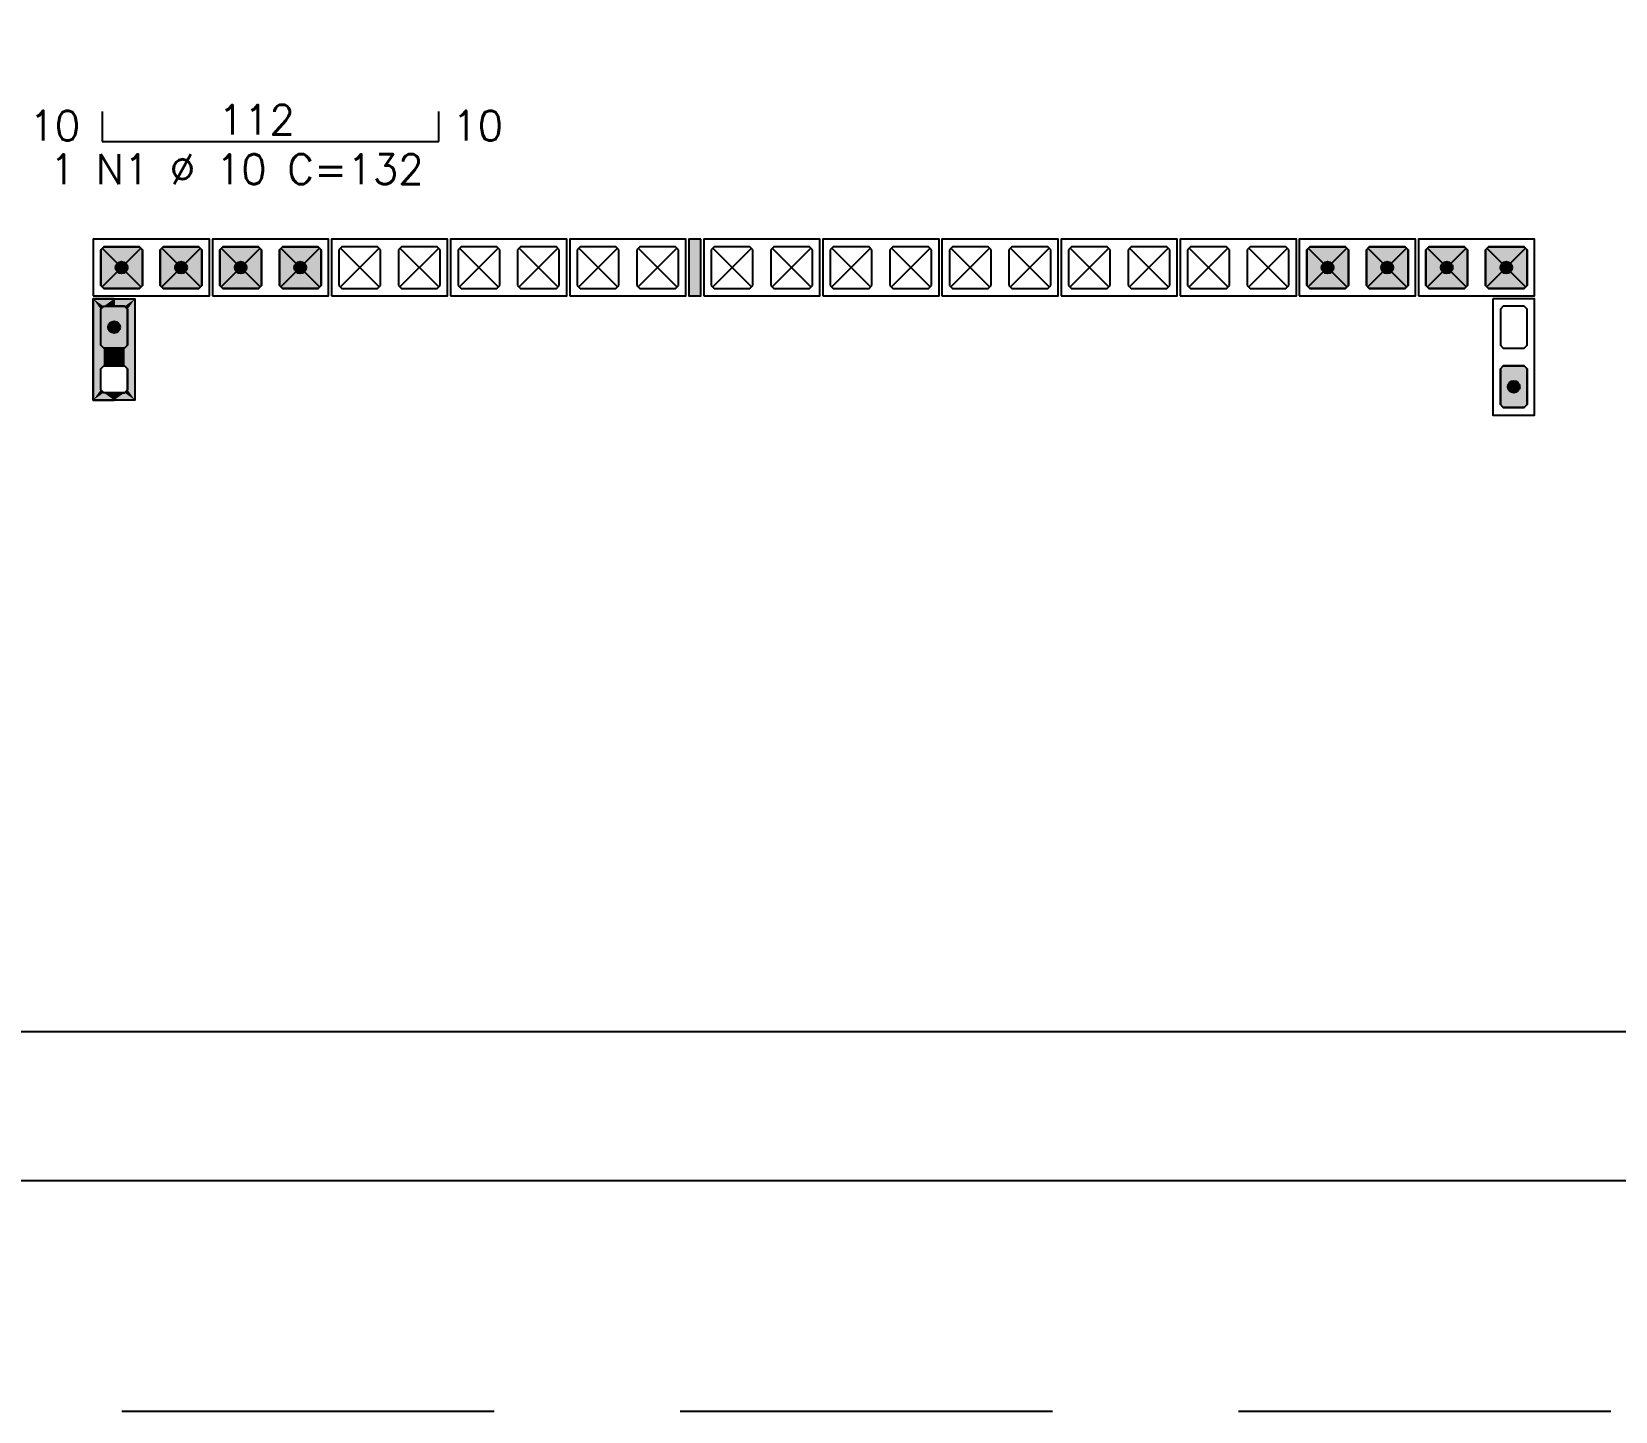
# Model space of a CAD drawing. Extents: x -1 to 122, y -1 to 61.
# Drawn here: x 35.83 to 46.47, y -1.45 to 7.82 of the extents above; entities that cross this region are included whole.
import ezdxf

# ---------------------------------------------------------------- set-up
doc = ezdxf.new("R2010")
doc.units = 0
doc.header["$MEASUREMENT"] = 0
doc.linetypes.add('ESTILO_TQS_0001', pattern=[0.45, 0.3, -0.15])
doc.linetypes.add('HIDDEN', pattern=[0.375, 0.25, -0.125])
doc.layers.get('0').update_dxf_attribs({"linetype": 'CONTINUOUS'})
doc.layers.get('Defpoints').update_dxf_attribs({"linetype": 'CONTINUOUS'})
for name, color, linetype in [('ARQ_FOLHA', 7, 'CONTINUOUS'), ('PENA_01', 1, 'CONTINUOUS'), ('PENA_02', 2, 'CONTINUOUS'), ('PENA_03', 3, 'CONTINUOUS'), ('PENA_05', 5, 'CONTINUOUS'), ('PENA_11', 252, 'CONTINUOUS'), ('PENA_21', 100, 'CONTINUOUS'), ('PENA_25', 210, 'CONTINUOUS')]:
    doc.layers.add(name, color=color, linetype=linetype)
doc.styles.get("Standard").update_dxf_attribs({"font": 'ROMANS.SHX'})

# ---------------------------------------------------------------- blocks, each defined once
blk = doc.blocks.new('FOLHA A1+1 - 1102 X 594')
at = {"layer": 'ARQ_FOLHA', "color": 1}
for points in [[(-1189, 0), (0, 0), (0, 594), (-1189, 594)], [(-1164, 10), (-10, 10), (-10, 584), (-1164, 584)]]:
    blk.add_lwpolyline(points, close=True, dxfattribs=at)
at = {"layer": 'Defpoints', "color": 8, "linetype": 'HIDDEN', "ltscale": 100}
blk.add_lwpolyline([(-1208.5, 609.5), (-1208.5, -15.5), (19.5, -15.5), (19.5, 609.5)], close=True, dxfattribs=at)

msp = doc.modelspace()

# ---------------------------------------------------------------- linework, layer by layer
at = {"layer": 'PENA_01', "linetype": 'Continuous'}
for p, q in [((36.304, 6.363), (36.564, 6.103)), ((36.564, 6.363), (36.304, 6.103)), ((36.964, 6.363), (36.704, 6.103)), ((36.704, 6.363), (36.964, 6.103)), ((37.104, 6.363), (37.364, 6.103)), ((37.364, 6.363), (37.104, 6.103)), ((37.764, 6.363), (37.504, 6.103)), ((37.504, 6.363), (37.764, 6.103)), ((37.904, 6.363), (38.164, 6.103)), ((38.164, 6.363), (37.904, 6.103)), ((38.564, 6.363), (38.304, 6.103)), ((38.304, 6.363), (38.564, 6.103)), ((38.704, 6.363), (38.964, 6.103)), ((38.964, 6.363), (38.704, 6.103)), ((39.364, 6.363), (39.104, 6.103)), ((39.104, 6.363), (39.364, 6.103)), ((39.504, 6.363), (39.764, 6.103)), ((39.764, 6.363), (39.504, 6.103)), ((40.164, 6.363), (39.904, 6.103)), ((39.904, 6.363), (40.164, 6.103)), ((40.404, 6.363), (40.664, 6.103)), ((40.664, 6.363), (40.404, 6.103)), ((41.064, 6.363), (40.804, 6.103)), ((40.804, 6.363), (41.064, 6.103)), ((41.204, 6.363), (41.464, 6.103)), ((41.464, 6.363), (41.204, 6.103)), ((41.864, 6.363), (41.604, 6.103)), ((41.604, 6.363), (41.864, 6.103)), ((42.004, 6.363), (42.264, 6.103)), ((42.264, 6.363), (42.004, 6.103)), ((42.664, 6.363), (42.404, 6.103)), ((42.404, 6.363), (42.664, 6.103)), ((42.804, 6.363), (43.064, 6.103)), ((43.064, 6.363), (42.804, 6.103)), ((43.464, 6.363), (43.204, 6.103)), ((43.204, 6.363), (43.464, 6.103)), ((43.604, 6.363), (43.864, 6.103)), ((43.864, 6.363), (43.604, 6.103)), ((44.264, 6.363), (44.004, 6.103)), ((44.004, 6.363), (44.264, 6.103)), ((44.404, 6.363), (44.664, 6.103)), ((44.664, 6.363), (44.404, 6.103)), ((45.064, 6.363), (44.804, 6.103)), ((44.804, 6.363), (45.064, 6.103)), ((45.204, 6.363), (45.464, 6.103)), ((45.464, 6.363), (45.204, 6.103)), ((45.864, 6.363), (45.604, 6.103)), ((45.604, 6.363), (45.864, 6.103))]:
    msp.add_line(p, q, dxfattribs=at)
for points in [[(36.294, 5.713), (36.294, 5.953), (36.314, 5.973), (36.454, 5.973), (36.474, 5.953), (36.474, 5.713), (36.454, 5.693), (36.314, 5.693), (36.294, 5.713)], [(45.714, 5.973), (45.694, 5.953), (45.694, 5.713), (45.714, 5.693), (45.854, 5.693), (45.874, 5.713), (45.874, 5.953), (45.854, 5.973), (45.714, 5.973)], [(36.294, 5.413), (36.294, 5.553), (36.314, 5.573), (36.454, 5.573), (36.474, 5.553), (36.474, 5.413), (36.454, 5.393), (36.314, 5.393), (36.294, 5.413)], [(45.714, 5.573), (45.694, 5.553), (45.694, 5.313), (45.714, 5.293), (45.854, 5.293), (45.874, 5.313), (45.874, 5.553), (45.854, 5.573), (45.714, 5.573)]]:
    msp.add_lwpolyline(points, dxfattribs=at)
at = {"layer": 'PENA_02', "linetype": 'Continuous'}
for points in [[(36.244, 6.043), (37.024, 6.043), (37.024, 6.423), (36.244, 6.423), (36.244, 6.043)], [(37.044, 6.043), (37.824, 6.043), (37.824, 6.423), (37.044, 6.423), (37.044, 6.043)], [(37.844, 6.043), (38.624, 6.043), (38.624, 6.423), (37.844, 6.423), (37.844, 6.043)], [(38.644, 6.043), (39.424, 6.043), (39.424, 6.423), (38.644, 6.423), (38.644, 6.043)], [(39.444, 6.043), (40.224, 6.043), (40.224, 6.423), (39.444, 6.423), (39.444, 6.043)], [(40.324, 6.423), (40.244, 6.423), (40.244, 6.043), (40.324, 6.043), (40.324, 6.423)], [(40.344, 6.043), (41.124, 6.043), (41.124, 6.423), (40.344, 6.423), (40.344, 6.043)], [(41.144, 6.043), (41.924, 6.043), (41.924, 6.423), (41.144, 6.423), (41.144, 6.043)], [(41.944, 6.043), (42.724, 6.043), (42.724, 6.423), (41.944, 6.423), (41.944, 6.043)], [(42.744, 6.043), (43.524, 6.043), (43.524, 6.423), (42.744, 6.423), (42.744, 6.043)], [(43.544, 6.043), (44.324, 6.043), (44.324, 6.423), (43.544, 6.423), (43.544, 6.043)], [(44.344, 6.043), (45.124, 6.043), (45.124, 6.423), (44.344, 6.423), (44.344, 6.043)], [(45.144, 6.043), (45.924, 6.043), (45.924, 6.423), (45.144, 6.423), (45.144, 6.043)], [(36.244, 5.343), (36.244, 6.023), (36.524, 6.023), (36.524, 5.343), (36.244, 5.343)], [(45.644, 6.023), (45.644, 5.243), (45.924, 5.243), (45.924, 6.023), (45.644, 6.023)]]:
    msp.add_lwpolyline(points, dxfattribs=at)
at = {"layer": 'PENA_02', "linetype": 'ESTILO_TQS_0001'}
for points in [[(36.294, 6.113), (36.314, 6.093), (36.554, 6.093), (36.574, 6.113), (36.574, 6.353), (36.554, 6.373), (36.314, 6.373), (36.294, 6.353), (36.294, 6.113)], [(36.694, 6.113), (36.714, 6.093), (36.954, 6.093), (36.974, 6.113), (36.974, 6.353), (36.954, 6.373), (36.714, 6.373), (36.694, 6.353), (36.694, 6.113)], [(37.094, 6.113), (37.114, 6.093), (37.354, 6.093), (37.374, 6.113), (37.374, 6.353), (37.354, 6.373), (37.114, 6.373), (37.094, 6.353), (37.094, 6.113)], [(37.494, 6.113), (37.514, 6.093), (37.754, 6.093), (37.774, 6.113), (37.774, 6.353), (37.754, 6.373), (37.514, 6.373), (37.494, 6.353), (37.494, 6.113)], [(37.894, 6.113), (37.914, 6.093), (38.154, 6.093), (38.174, 6.113), (38.174, 6.353), (38.154, 6.373), (37.914, 6.373), (37.894, 6.353), (37.894, 6.113)], [(38.294, 6.113), (38.314, 6.093), (38.554, 6.093), (38.574, 6.113), (38.574, 6.353), (38.554, 6.373), (38.314, 6.373), (38.294, 6.353), (38.294, 6.113)], [(38.694, 6.113), (38.714, 6.093), (38.954, 6.093), (38.974, 6.113), (38.974, 6.353), (38.954, 6.373), (38.714, 6.373), (38.694, 6.353), (38.694, 6.113)], [(39.094, 6.113), (39.114, 6.093), (39.354, 6.093), (39.374, 6.113), (39.374, 6.353), (39.354, 6.373), (39.114, 6.373), (39.094, 6.353), (39.094, 6.113)], [(39.494, 6.113), (39.514, 6.093), (39.754, 6.093), (39.774, 6.113), (39.774, 6.353), (39.754, 6.373), (39.514, 6.373), (39.494, 6.353), (39.494, 6.113)], [(39.894, 6.113), (39.914, 6.093), (40.154, 6.093), (40.174, 6.113), (40.174, 6.353), (40.154, 6.373), (39.914, 6.373), (39.894, 6.353), (39.894, 6.113)], [(40.394, 6.113), (40.414, 6.093), (40.654, 6.093), (40.674, 6.113), (40.674, 6.353), (40.654, 6.373), (40.414, 6.373), (40.394, 6.353), (40.394, 6.113)], [(40.794, 6.113), (40.814, 6.093), (41.054, 6.093), (41.074, 6.113), (41.074, 6.353), (41.054, 6.373), (40.814, 6.373), (40.794, 6.353), (40.794, 6.113)], [(41.194, 6.113), (41.214, 6.093), (41.454, 6.093), (41.474, 6.113), (41.474, 6.353), (41.454, 6.373), (41.214, 6.373), (41.194, 6.353), (41.194, 6.113)], [(41.594, 6.113), (41.614, 6.093), (41.854, 6.093), (41.874, 6.113), (41.874, 6.353), (41.854, 6.373), (41.614, 6.373), (41.594, 6.353), (41.594, 6.113)], [(41.994, 6.113), (42.014, 6.093), (42.254, 6.093), (42.274, 6.113), (42.274, 6.353), (42.254, 6.373), (42.014, 6.373), (41.994, 6.353), (41.994, 6.113)], [(42.394, 6.113), (42.414, 6.093), (42.654, 6.093), (42.674, 6.113), (42.674, 6.353), (42.654, 6.373), (42.414, 6.373), (42.394, 6.353), (42.394, 6.113)], [(42.794, 6.113), (42.814, 6.093), (43.054, 6.093), (43.074, 6.113), (43.074, 6.353), (43.054, 6.373), (42.814, 6.373), (42.794, 6.353), (42.794, 6.113)], [(43.194, 6.113), (43.214, 6.093), (43.454, 6.093), (43.474, 6.113), (43.474, 6.353), (43.454, 6.373), (43.214, 6.373), (43.194, 6.353), (43.194, 6.113)], [(43.594, 6.113), (43.614, 6.093), (43.854, 6.093), (43.874, 6.113), (43.874, 6.353), (43.854, 6.373), (43.614, 6.373), (43.594, 6.353), (43.594, 6.113)], [(43.994, 6.113), (44.014, 6.093), (44.254, 6.093), (44.274, 6.113), (44.274, 6.353), (44.254, 6.373), (44.014, 6.373), (43.994, 6.353), (43.994, 6.113)], [(44.394, 6.113), (44.414, 6.093), (44.654, 6.093), (44.674, 6.113), (44.674, 6.353), (44.654, 6.373), (44.414, 6.373), (44.394, 6.353), (44.394, 6.113)], [(44.794, 6.113), (44.814, 6.093), (45.054, 6.093), (45.074, 6.113), (45.074, 6.353), (45.054, 6.373), (44.814, 6.373), (44.794, 6.353), (44.794, 6.113)], [(45.194, 6.113), (45.214, 6.093), (45.454, 6.093), (45.474, 6.113), (45.474, 6.353), (45.454, 6.373), (45.214, 6.373), (45.194, 6.353), (45.194, 6.113)], [(45.594, 6.113), (45.614, 6.093), (45.854, 6.093), (45.874, 6.113), (45.874, 6.353), (45.854, 6.373), (45.614, 6.373), (45.594, 6.353), (45.594, 6.113)]]:
    msp.add_lwpolyline(points, dxfattribs=at)
at = {"layer": 'PENA_03', "linetype": 'Continuous'}
for points in [[(36.554, 6.373), (36.574, 6.353), (36.574, 6.113), (36.554, 6.093), (36.314, 6.093), (36.294, 6.113), (36.294, 6.353), (36.314, 6.373), (36.554, 6.373)], [(36.954, 6.373), (36.974, 6.353), (36.974, 6.113), (36.954, 6.093), (36.714, 6.093), (36.694, 6.113), (36.694, 6.353), (36.714, 6.373), (36.954, 6.373)], [(37.354, 6.373), (37.374, 6.353), (37.374, 6.113), (37.354, 6.093), (37.114, 6.093), (37.094, 6.113), (37.094, 6.353), (37.114, 6.373), (37.354, 6.373)], [(37.754, 6.373), (37.774, 6.353), (37.774, 6.113), (37.754, 6.093), (37.514, 6.093), (37.494, 6.113), (37.494, 6.353), (37.514, 6.373), (37.754, 6.373)], [(44.654, 6.373), (44.674, 6.353), (44.674, 6.113), (44.654, 6.093), (44.414, 6.093), (44.394, 6.113), (44.394, 6.353), (44.414, 6.373), (44.654, 6.373)], [(45.054, 6.373), (45.074, 6.353), (45.074, 6.113), (45.054, 6.093), (44.814, 6.093), (44.794, 6.113), (44.794, 6.353), (44.814, 6.373), (45.054, 6.373)], [(45.454, 6.373), (45.474, 6.353), (45.474, 6.113), (45.454, 6.093), (45.214, 6.093), (45.194, 6.113), (45.194, 6.353), (45.214, 6.373), (45.454, 6.373)], [(45.854, 6.373), (45.874, 6.353), (45.874, 6.113), (45.854, 6.093), (45.614, 6.093), (45.594, 6.113), (45.594, 6.353), (45.614, 6.373), (45.854, 6.373)], [(36.454, 5.973), (36.474, 5.953), (36.474, 5.713), (36.454, 5.693), (36.314, 5.693), (36.294, 5.713), (36.294, 5.953), (36.314, 5.973), (36.454, 5.973)], [(45.854, 5.573), (45.874, 5.553), (45.874, 5.313), (45.854, 5.293), (45.714, 5.293), (45.694, 5.313), (45.694, 5.553), (45.714, 5.573), (45.854, 5.573)]]:
    msp.add_lwpolyline(points, dxfattribs=at)
for centre in [(36.434, 6.233), (36.834, 6.233), (37.234, 6.233), (37.634, 6.233), (44.534, 6.233), (44.934, 6.233), (45.334, 6.233), (45.734, 6.233), (36.384, 5.833), (45.784, 5.433)]:
    msp.add_circle(centre, 0.04, dxfattribs=at)
for points in [[(36.474, 6.233), (36.414, 6.268), (36.396, 6.247)], [(36.474, 6.233), (36.396, 6.247), (36.396, 6.219)], [(36.474, 6.233), (36.396, 6.219), (36.414, 6.198)], [(36.474, 6.233), (36.441, 6.272), (36.414, 6.268)], [(36.474, 6.233), (36.414, 6.198), (36.441, 6.194)], [(36.474, 6.233), (36.464, 6.259), (36.441, 6.272)], [(36.474, 6.233), (36.441, 6.194), (36.464, 6.207)], [(36.474, 6.233), (36.464, 6.207), (36.474, 6.233)], [(36.874, 6.233), (36.814, 6.268), (36.796, 6.247)], [(36.874, 6.233), (36.796, 6.247), (36.796, 6.219)], [(36.874, 6.233), (36.796, 6.219), (36.814, 6.198)], [(36.874, 6.233), (36.841, 6.272), (36.814, 6.268)], [(36.874, 6.233), (36.814, 6.198), (36.841, 6.194)], [(36.874, 6.233), (36.864, 6.259), (36.841, 6.272)], [(36.874, 6.233), (36.841, 6.194), (36.864, 6.207)], [(36.874, 6.233), (36.864, 6.207), (36.874, 6.233)], [(37.274, 6.233), (37.214, 6.268), (37.196, 6.247)], [(37.274, 6.233), (37.196, 6.247), (37.196, 6.219)], [(37.274, 6.233), (37.196, 6.219), (37.214, 6.198)], [(37.274, 6.233), (37.241, 6.272), (37.214, 6.268)], [(37.274, 6.233), (37.214, 6.198), (37.241, 6.194)], [(37.274, 6.233), (37.264, 6.259), (37.241, 6.272)], [(37.274, 6.233), (37.241, 6.194), (37.264, 6.207)], [(37.274, 6.233), (37.264, 6.207), (37.274, 6.233)], [(37.674, 6.233), (37.614, 6.268), (37.596, 6.247)], [(37.674, 6.233), (37.596, 6.247), (37.596, 6.219)], [(37.674, 6.233), (37.596, 6.219), (37.614, 6.198)], [(37.674, 6.233), (37.641, 6.272), (37.614, 6.268)], [(37.674, 6.233), (37.614, 6.198), (37.641, 6.194)], [(37.674, 6.233), (37.664, 6.259), (37.641, 6.272)], [(37.674, 6.233), (37.641, 6.194), (37.664, 6.207)], [(37.674, 6.233), (37.664, 6.207), (37.674, 6.233)], [(44.574, 6.233), (44.514, 6.268), (44.496, 6.247)], [(44.574, 6.233), (44.496, 6.247), (44.496, 6.219)], [(44.574, 6.233), (44.496, 6.219), (44.514, 6.198)], [(44.574, 6.233), (44.541, 6.272), (44.514, 6.268)], [(44.574, 6.233), (44.514, 6.198), (44.541, 6.194)], [(44.574, 6.233), (44.564, 6.259), (44.541, 6.272)], [(44.574, 6.233), (44.541, 6.194), (44.564, 6.207)], [(44.574, 6.233), (44.564, 6.207), (44.574, 6.233)], [(44.974, 6.233), (44.914, 6.268), (44.896, 6.247)], [(44.974, 6.233), (44.896, 6.247), (44.896, 6.219)], [(44.974, 6.233), (44.896, 6.219), (44.914, 6.198)], [(44.974, 6.233), (44.941, 6.272), (44.914, 6.268)], [(44.974, 6.233), (44.914, 6.198), (44.941, 6.194)], [(44.974, 6.233), (44.964, 6.259), (44.941, 6.272)], [(44.974, 6.233), (44.941, 6.194), (44.964, 6.207)], [(44.974, 6.233), (44.964, 6.207), (44.974, 6.233)], [(45.374, 6.233), (45.314, 6.268), (45.296, 6.247)], [(45.374, 6.233), (45.296, 6.247), (45.296, 6.219)], [(45.374, 6.233), (45.296, 6.219), (45.314, 6.198)], [(45.374, 6.233), (45.341, 6.272), (45.314, 6.268)], [(45.374, 6.233), (45.314, 6.198), (45.341, 6.194)], [(45.374, 6.233), (45.364, 6.259), (45.341, 6.272)], [(45.374, 6.233), (45.341, 6.194), (45.364, 6.207)], [(45.374, 6.233), (45.364, 6.207), (45.374, 6.233)], [(45.774, 6.233), (45.714, 6.268), (45.696, 6.247)], [(45.774, 6.233), (45.696, 6.247), (45.696, 6.219)], [(45.774, 6.233), (45.696, 6.219), (45.714, 6.198)], [(45.774, 6.233), (45.741, 6.272), (45.714, 6.268)], [(45.774, 6.233), (45.714, 6.198), (45.741, 6.194)], [(45.774, 6.233), (45.764, 6.259), (45.741, 6.272)], [(45.774, 6.233), (45.741, 6.194), (45.764, 6.207)], [(45.774, 6.233), (45.764, 6.207), (45.774, 6.233)], [(36.424, 5.833), (36.364, 5.868), (36.346, 5.847)], [(36.424, 5.833), (36.391, 5.873), (36.364, 5.868)], [(36.424, 5.833), (36.414, 5.859), (36.391, 5.873)], [(36.424, 5.833), (36.346, 5.847), (36.346, 5.82)], [(36.424, 5.833), (36.346, 5.82), (36.364, 5.799)], [(36.424, 5.833), (36.364, 5.799), (36.391, 5.794)], [(36.424, 5.833), (36.391, 5.794), (36.414, 5.808)], [(36.424, 5.833), (36.414, 5.808), (36.424, 5.833)], [(45.824, 5.433), (45.764, 5.468), (45.746, 5.447)], [(45.824, 5.433), (45.746, 5.447), (45.746, 5.419)], [(45.824, 5.433), (45.746, 5.419), (45.764, 5.398)], [(45.824, 5.433), (45.791, 5.472), (45.764, 5.468)], [(45.824, 5.433), (45.764, 5.398), (45.791, 5.394)], [(45.824, 5.433), (45.814, 5.459), (45.791, 5.472)], [(45.824, 5.433), (45.791, 5.394), (45.814, 5.407)], [(45.824, 5.433), (45.814, 5.407), (45.824, 5.433)]]:
    msp.add_solid(points, dxfattribs=at)
at = {"layer": 'PENA_05', "linetype": 'Continuous'}
for p, q in [((36.304, 7.281), (36.304, 7.081)), ((38.564, 7.081), (38.564, 7.281)), ((36.304, 7.081), (38.564, 7.081))]:
    msp.add_line(p, q, dxfattribs=at)
at = {"layer": 'PENA_11', "linetype": 'Continuous'}
for points in [[(36.554, 6.373), (36.314, 6.093), (36.294, 6.113)], [(36.554, 6.373), (36.294, 6.113), (36.294, 6.353)], [(36.554, 6.373), (36.294, 6.353), (36.314, 6.373)], [(36.554, 6.373), (36.554, 6.093), (36.314, 6.093)], [(36.554, 6.373), (36.314, 6.373), (36.554, 6.373)], [(36.554, 6.373), (36.574, 6.353), (36.574, 6.113)], [(36.554, 6.373), (36.574, 6.113), (36.554, 6.093)], [(36.954, 6.373), (36.714, 6.093), (36.694, 6.113)], [(36.954, 6.373), (36.694, 6.113), (36.694, 6.353)], [(36.954, 6.373), (36.694, 6.353), (36.714, 6.373)], [(36.954, 6.373), (36.954, 6.093), (36.714, 6.093)], [(36.954, 6.373), (36.714, 6.373), (36.954, 6.373)], [(36.954, 6.373), (36.974, 6.353), (36.974, 6.113)], [(36.954, 6.373), (36.974, 6.113), (36.954, 6.093)], [(37.354, 6.373), (37.114, 6.093), (37.094, 6.113)], [(37.354, 6.373), (37.094, 6.113), (37.094, 6.353)], [(37.354, 6.373), (37.094, 6.353), (37.114, 6.373)], [(37.354, 6.373), (37.354, 6.093), (37.114, 6.093)], [(37.354, 6.373), (37.114, 6.373), (37.354, 6.373)], [(37.354, 6.373), (37.374, 6.353), (37.374, 6.113)], [(37.354, 6.373), (37.374, 6.113), (37.354, 6.093)], [(37.754, 6.373), (37.514, 6.093), (37.494, 6.113)], [(37.754, 6.373), (37.494, 6.113), (37.494, 6.353)], [(37.754, 6.373), (37.494, 6.353), (37.514, 6.373)], [(37.754, 6.373), (37.754, 6.093), (37.514, 6.093)], [(37.754, 6.373), (37.514, 6.373), (37.754, 6.373)], [(37.754, 6.373), (37.774, 6.353), (37.774, 6.113)], [(37.754, 6.373), (37.774, 6.113), (37.754, 6.093)], [(44.654, 6.373), (44.414, 6.093), (44.394, 6.113)], [(44.654, 6.373), (44.394, 6.113), (44.394, 6.353)], [(44.654, 6.373), (44.394, 6.353), (44.414, 6.373)], [(44.654, 6.373), (44.654, 6.093), (44.414, 6.093)], [(44.654, 6.373), (44.414, 6.373), (44.654, 6.373)], [(44.654, 6.373), (44.674, 6.353), (44.674, 6.113)], [(44.654, 6.373), (44.674, 6.113), (44.654, 6.093)], [(45.054, 6.373), (44.814, 6.093), (44.794, 6.113)], [(45.054, 6.373), (44.794, 6.113), (44.794, 6.353)], [(45.054, 6.373), (44.794, 6.353), (44.814, 6.373)], [(45.054, 6.373), (45.054, 6.093), (44.814, 6.093)], [(45.054, 6.373), (44.814, 6.373), (45.054, 6.373)], [(45.054, 6.373), (45.074, 6.353), (45.074, 6.113)], [(45.054, 6.373), (45.074, 6.113), (45.054, 6.093)], [(45.454, 6.373), (45.214, 6.093), (45.194, 6.113)], [(45.454, 6.373), (45.194, 6.113), (45.194, 6.353)], [(45.454, 6.373), (45.194, 6.353), (45.214, 6.373)], [(45.454, 6.373), (45.454, 6.093), (45.214, 6.093)], [(45.454, 6.373), (45.214, 6.373), (45.454, 6.373)], [(45.454, 6.373), (45.474, 6.353), (45.474, 6.113)], [(45.454, 6.373), (45.474, 6.113), (45.454, 6.093)], [(45.854, 6.373), (45.614, 6.093), (45.594, 6.113)], [(45.854, 6.373), (45.594, 6.113), (45.594, 6.353)], [(45.854, 6.373), (45.594, 6.353), (45.614, 6.373)], [(45.854, 6.373), (45.854, 6.093), (45.614, 6.093)], [(45.854, 6.373), (45.614, 6.373), (45.854, 6.373)], [(45.854, 6.373), (45.874, 6.353), (45.874, 6.113)], [(45.854, 6.373), (45.874, 6.113), (45.854, 6.093)], [(36.454, 5.973), (36.314, 5.693), (36.294, 5.713)], [(36.454, 5.973), (36.294, 5.713), (36.294, 5.953)], [(36.454, 5.973), (36.294, 5.953), (36.314, 5.973)], [(36.454, 5.973), (36.454, 5.693), (36.314, 5.693)], [(36.454, 5.973), (36.314, 5.973), (36.454, 5.973)], [(36.454, 5.973), (36.474, 5.953), (36.474, 5.713)], [(36.454, 5.973), (36.474, 5.713), (36.454, 5.693)], [(45.854, 5.573), (45.714, 5.293), (45.694, 5.313)], [(45.854, 5.573), (45.694, 5.313), (45.694, 5.553)], [(45.854, 5.573), (45.694, 5.553), (45.714, 5.573)], [(45.854, 5.573), (45.854, 5.293), (45.714, 5.293)], [(45.854, 5.573), (45.714, 5.573), (45.854, 5.573)], [(45.854, 5.573), (45.874, 5.553), (45.874, 5.313)], [(45.854, 5.573), (45.874, 5.313), (45.854, 5.293)]]:
    msp.add_solid(points, dxfattribs=at)
at = {"layer": 'PENA_21', "linetype": 'Continuous'}
for points in [[(36.384, 5.343), (36.384, 5.393), (36.314, 5.393), (36.294, 5.413), (36.294, 5.553), (36.314, 5.573), (36.384, 5.573), (36.384, 5.693), (36.314, 5.693), (36.294, 5.713), (36.294, 5.953), (36.314, 5.973), (36.384, 5.973), (36.384, 6.023), (36.244, 6.023), (36.244, 5.343), (36.384, 5.343)], [(36.384, 5.343), (36.384, 5.393), (36.454, 5.393), (36.474, 5.413), (36.474, 5.553), (36.454, 5.573), (36.384, 5.573), (36.384, 5.693), (36.454, 5.693), (36.474, 5.713), (36.474, 5.953), (36.454, 5.973), (36.384, 5.973), (36.384, 6.023), (36.524, 6.023), (36.524, 5.343), (36.384, 5.343)]]:
    msp.add_lwpolyline(points, dxfattribs=at)
for points in [[(36.384, 6.023), (36.244, 6.023), (36.314, 5.973)], [(36.314, 5.973), (36.244, 6.023), (36.294, 5.953)], [(36.244, 6.023), (36.294, 5.413), (36.294, 5.953)], [(36.244, 5.343), (36.294, 5.413), (36.244, 6.023)], [(36.384, 5.973), (36.384, 6.023), (36.314, 5.973)], [(36.454, 5.973), (36.384, 5.973), (36.524, 6.023)], [(36.384, 5.973), (36.384, 6.023), (36.524, 6.023)], [(36.474, 5.953), (36.454, 5.973), (36.524, 6.023)], [(36.474, 5.713), (36.524, 6.023), (36.474, 5.553)], [(36.474, 5.553), (36.524, 6.023), (36.474, 5.413)], [(36.524, 6.023), (36.524, 5.343), (36.474, 5.413)], [(36.474, 5.713), (36.474, 5.953), (36.524, 6.023)], [(36.294, 5.953), (36.294, 5.413), (36.294, 5.553)], [(36.294, 5.953), (36.294, 5.713), (36.294, 5.553)], [(36.314, 5.573), (36.294, 5.713), (36.294, 5.553)], [(36.314, 5.573), (36.314, 5.693), (36.294, 5.713)], [(36.384, 5.573), (36.314, 5.693), (36.314, 5.573)], [(36.384, 5.573), (36.384, 5.693), (36.314, 5.693)], [(36.384, 5.573), (36.454, 5.693), (36.454, 5.573)], [(36.384, 5.573), (36.384, 5.693), (36.454, 5.693)], [(36.454, 5.693), (36.474, 5.713), (36.454, 5.573)], [(36.454, 5.573), (36.474, 5.713), (36.474, 5.553)], [(36.314, 5.393), (36.294, 5.413), (36.244, 5.343)], [(36.314, 5.393), (36.244, 5.343), (36.384, 5.343)], [(36.314, 5.393), (36.384, 5.343), (36.384, 5.393)], [(36.524, 5.343), (36.384, 5.343), (36.454, 5.393)], [(36.454, 5.393), (36.384, 5.343), (36.384, 5.393)], [(36.474, 5.413), (36.524, 5.343), (36.454, 5.393)]]:
    msp.add_solid(points, dxfattribs=at)
at = {"layer": 'PENA_25', "linetype": 'Continuous'}
msp.add_lwpolyline([(40.324, 6.423), (40.244, 6.423), (40.244, 6.043), (40.324, 6.043), (40.324, 6.423)], dxfattribs=at)
for points in [[(40.324, 6.423), (40.244, 6.423), (40.244, 6.043)], [(40.324, 6.423), (40.244, 6.043), (40.324, 6.043)], [(40.324, 6.423), (40.324, 6.043), (40.324, 6.423)]]:
    msp.add_solid(points, dxfattribs=at)

# ---------------------------------------------------------------- block references
at = {"xscale": 0.09999999999999938, "yscale": 0.09999999999999938, "zscale": 0.09999999999999938}
msp.add_blockref('FOLHA A1+1 - 1102 X 594', (119.786, 0.102), dxfattribs=at)

# ---------------------------------------------------------------- texts
at = {"layer": 'PENA_03', "linetype": 'Continuous'}
for s, p in [('10', (35.814, 7.086)), ('112', (37.084, 7.126)), ('10', (38.654, 7.086)), ('1 N1 %%c 10 C=132', (35.952, 6.794))]:
    msp.add_text(s, height=0.2, dxfattribs=at).set_placement(p)

doc.saveas('drawing.dxf')
